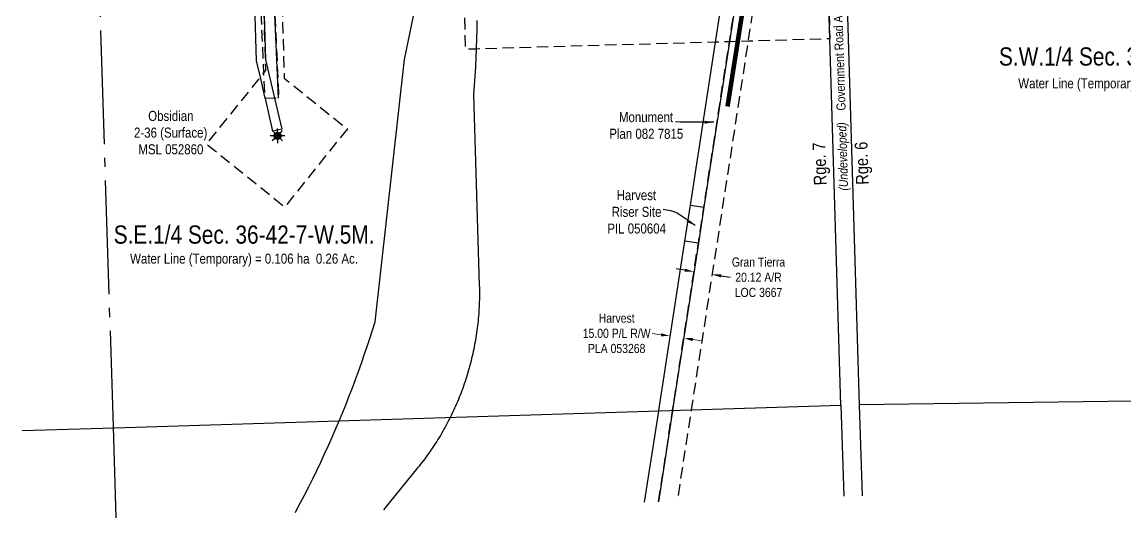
# Model space of a CAD drawing. Extents: x 643442 to 651909, y 5835058 to 5841090.
# Drawn here: x 643497 to 644708, y 5835807 to 5836352 of the extents above; entities that cross this region are included whole.
import ezdxf
from ezdxf.enums import TextEntityAlignment as Align

# ---------------------------------------------------------------- set-up
doc = ezdxf.new("R2010")
doc.units = 0
doc.header["$LTSCALE"] = 5
doc.header["$PDSIZE"] = 0.5
for name, pattern in [('foc-ACCESSROAD', [3.75, 2.5, -1.25]), ('foc-FLOWLINE', [3.75, 2.5, -1.25]), ('foc-MONUMENT-BDYS', [6, 4, -2]), ('foc-QUARTERLINE', [33, 25, -3, 2, -3])]:
    doc.linetypes.add(name, pattern=pattern)
doc.layers.get('Defpoints').update_dxf_attribs({"color": 9})
for name, color, linetype in [('AS-POWER', 104, 'foc-POWER'), ('AS-ROADS', 254, 'Continuous'), ('C-RW', 13, 'Continuous'), ('C-SYMBOL', 7, 'Continuous'), ('C-WS', 13, 'foc-ACCESSROAD'), ('C-WS-S', 8, 'Continuous'), ('D-TXT', 6, 'Continuous'), ('F-AR', 190, 'foc-ACCESSROAD'), ('F-EZE', 190, 'foc-FLOWLINE'), ('F-RW', 190, 'Continuous'), ('F-WS', 190, 'foc-ACCESSROAD'), ('L-AREAREQUIRED', 7, 'Continuous'), ('L-MON-PLAN', 7, 'foc-MONUMENT-BDYS'), ('L-ROAD-T', 7, 'Continuous'), ('L-SEC', 7, 'Continuous'), ('L-SECQ', 8, 'foc-QUARTERLINE'), ('L-TITLEDB', 4, 'Continuous')]:
    doc.layers.add(name, color=color, linetype=linetype)
for name, color, linetype, lineweight in [('C-WS-T', 13, 'Continuous', 9), ('F-RW-T', 190, 'Continuous', 9), ('T-TEXT', 48, 'Continuous', 18)]:
    doc.layers.add(name, color=color, linetype=linetype, lineweight=lineweight)
doc.styles.add('100L', font='ARIALN.TTF', dxfattribs={"height": 11})
doc.styles.add('175L', font='ARIALN.TTF', dxfattribs={"height": 20})
doc.styles.add('80CG', font='ARIALN.TTF', dxfattribs={"height": 10})
doc.styles.add('80L', font='ARIALN.TTF', dxfattribs={"height": 10})
doc.styles.add('80LS', font='ARIALNI.TTF', dxfattribs={"height": 10})
doc.styles.add('foc-LtypeFont', font='ARIALN.TTF', dxfattribs={"height": 7.35})
doc.linetypes.add('foc-POWER', pattern='A,6,-1,["P",foc-LtypeFont,S=0.2,R=0,X=-0.625,Y=-0.75],-1.24,4', length=12.24)
doc.dimstyles.new('Compass 5 000', dxfattribs={"dimscale": 5, "dimtxt": 9, "dimasz": 2, "dimexe": 0.2, "dimexo": 0.0625, "dimgap": 0.5, "dimtad": 0, "dimtih": 1, "dimtoh": 1, "dimzin": 0, "dimdsep": 46, "dimtxsty": '80CG', "dimcen": 0.1, "dimse1": 1, "dimse2": 1, "dimclrd": 256, "dimclrt": 256, "dimaunit": 1, "dimadec": 4, "dimazin": 0, "dimtfac": 0.06, "dimtofl": 0, "dimtmove": 0, "dimatfit": 1, "dimfxl": 0.2, "dimtolj": 1, "dimtzin": 0, "dimlwd": -1, "dimarcsym": 0})

# ---------------------------------------------------------------- blocks, each defined once
blk = doc.blocks.new('*D391')
at = {"layer": 'Defpoints', "color": 0, "transparency": 16777216}
for p in [(644234.3, 5836075.3), (644254.2, 5836072.3), (644254.5, 5836074.5)]:
    blk.add_point(p, dxfattribs=at)
at = {"layer": 'F-RW', "transparency": 16777216}
for p, q in [((644224.7, 5836079.1), (644214.9, 5836080.6)), ((644264.4, 5836073), (644274.3, 5836071.4))]:
    blk.add_line(p, q, dxfattribs=at)
for points in [[(644225, 5836080.7), (644224.5, 5836077.4), (644234.6, 5836077.6)], [(644264.7, 5836074.6), (644264.2, 5836071.3), (644254.5, 5836074.5)]]:
    blk.add_solid(points, dxfattribs=at)
at = {"layer": 'F-RW', "transparency": 16777216, "insert": (644305.5, 5836071.4), "char_height": 10, "attachment_point": 5, "style": '80CG'}
blk.add_mtext('\\A1;Gran Tierra\\P20.12 A/R \\PLOC 3667', dxfattribs=at)
blk = doc.blocks.new('*D424')
at = {"layer": 'Defpoints', "color": 0, "transparency": 16777216}
for p in [(644208.5, 5836006.8), (644207.8, 5836002.1), (644222.6, 5835999.8)]:
    blk.add_point(p, dxfattribs=at)
at = {"layer": 'F-RW-T', "transparency": 16777216}
for p, q in [((644198.7, 5836008.3), (644188.8, 5836009.8)), ((644233.3, 5836003), (644243.1, 5836001.5))]:
    blk.add_line(p, q, dxfattribs=at)
for points in [[(644198.9, 5836010), (644198.4, 5836006.7), (644208.5, 5836006.8)], [(644233.5, 5836004.6), (644233, 5836001.3), (644223.4, 5836004.5)]]:
    blk.add_solid(points, dxfattribs=at)
at = {"layer": 'F-RW-T', "transparency": 16777216, "insert": (644149.7, 5836009.8), "char_height": 10, "attachment_point": 5, "style": '80CG'}
blk.add_mtext('\\A1;Harvest\\P15.00 P/L R/W\\PPLA 053268', dxfattribs=at)
blk = doc.blocks.new('GAS')
h = blk.add_hatch(color=255)
h.dxf.hatch_style = 1
edge = h.paths.add_edge_path()
edge.add_arc((0, 0), 0.9, 0, 360)
for p, q in [((-0.81, 0), (-1.62, 0)), ((-0.57, 0.57), (-1.14, 1.14)), ((0, 0.81), (0, 1.62)), ((0.57, 0.57), (1.14, 1.14)), ((1.62, 0), (0.81, 0)), ((-0.57, -0.57), (-1.14, -1.14)), ((0, -0.81), (0, -1.62)), ((1.14, -1.14), (0.57, -0.57))]:
    blk.add_line(p, q)
blk.add_circle((0, 0), 0.8)

msp = doc.modelspace()

# ---------------------------------------------------------------- linework, layer by layer
at = {"layer": 'AS-POWER', "flags": 128}
msp.add_lwpolyline([(643778.442, 5836268.371), (643764.952, 5836571.065)], dxfattribs=at)
at = {"layer": 'AS-ROADS', "const_width": 5, "flags": 128}
msp.add_lwpolyline([(644271.492, 5836259.098), (644319.277, 5836563.363), (644322.637, 5836571.717), (644327.032, 5836574.817), (644334.443, 5836577.659)], dxfattribs=at)
at = {"layer": 'C-RW', "flags": 128}
msp.add_lwpolyline([(643761.442, 5836395.59), (643763.993, 5836310.57), (643773.916, 5836268.169), (643781.834, 5836234.333), (643772.155, 5836232.069), (643763.814, 5836267.719), (643763.378, 5836269.582), (643758.329, 5836291.164), (643754.09, 5836309.276), (643746.718, 5836555.674)], dxfattribs=at)
at = {"layer": 'C-WS', "flags": 128}
msp.add_lwpolyline([(643853.884, 5836234.35), (643784.92, 5836148.561), (643699.193, 5836217.603), (643756.919, 5836289.411), (643758.329, 5836291.164), (643762.201, 5836295.982), (643764.321, 5836298.619), (643764.249, 5836301.64), (643763.993, 5836310.57), (643761.442, 5836395.59), (643756.63, 5836555.932), (643765.616, 5836556.165), (643776.637, 5836556.449), (643781.426, 5836396.187), (643784.596, 5836290.153), (643853.884, 5836234.35)], close=True, dxfattribs=at)
at = {"layer": 'F-AR', "flags": 128}
msp.add_lwpolyline([(644195.704, 5835824.878), (644211.091, 5835924.789), (644211.183, 5835925.375), (644239.467, 5836108.978), (644245.558, 5836148.522), (644273.543, 5836330.2), (644311.719, 5836578.072), (644312.615, 5836583.904), (644333.063, 5836584.482), (644332.37, 5836579.948), (644330.792, 5836569.697), (644330.237, 5836566.098), (644293.996, 5836330.793), (644231.652, 5835925.989), (644216.176, 5835825.491)], dxfattribs=at)
at = {"layer": 'F-EZE', "flags": 128}
msp.add_lwpolyline([(643666.575, 5836583.798), (643745.829, 5836585.71), (643749.285, 5836585.835), (643755.731, 5836585.932), (643930.059, 5836589.479), (643930.292, 5836581.566), (643930.494, 5836574.489), (643764.952, 5836571.065), (643765.171, 5836566.154), (643765.616, 5836556.165), (643778.442, 5836268.371), (643773.916, 5836268.169), (643763.814, 5836267.719), (643763.461, 5836267.704), (643763.378, 5836269.582), (643762.201, 5836295.982), (643750.622, 5836555.776), (643750.177, 5836565.766), (643749.955, 5836570.755), (643746.272, 5836570.678), (643666.882, 5836569.033), (643666.575, 5836583.798)], close=True, dxfattribs=at)
at = {"layer": 'F-RW', "flags": 128}
for points in [[(644180.456, 5835824.421), (644195.844, 5835924.331), (644195.935, 5835924.917), (644224.643, 5836111.256), (644230.731, 5836150.799), (644258.297, 5836329.762), (644296.294, 5836576.476)], [(644311.719, 5836578.072), (644273.543, 5836330.2), (644245.558, 5836148.522), (644239.467, 5836108.978), (644211.183, 5835925.375), (644211.091, 5835924.789), (644195.704, 5835824.878)]]:
    msp.add_lwpolyline(points, dxfattribs=at)
msp.add_lwpolyline([(644245.558, 5836148.522), (644239.467, 5836108.978), (644224.643, 5836111.256), (644230.731, 5836150.799), (644245.558, 5836148.522)], close=True, dxfattribs=at)
at = {"layer": 'F-WS', "flags": 128}
msp.add_lwpolyline([(644376.799, 5836567.41), (644383.868, 5836333.377), (644293.996, 5836330.79), (644273.543, 5836330.201), (644258.297, 5836329.762), (643995.374, 5836322.205), (643983.872, 5836321.874), (643971.475, 5836724.784), (643958.483, 5837146.093), (643973.219, 5837146.507), (644025.083, 5837147.965), (644040.073, 5837148.387), (644358.917, 5837157.365), (644360.771, 5837096.287), (644361.226, 5837081.297), (644363.337, 5837011.747), (644365.835, 5836929.419), (644369.456, 5836810.098), (644370.506, 5836775.524), (644370.97, 5836760.234), (644371.711, 5836735.825), (644372.016, 5836725.718), (644373.702, 5836669.925), (644376.246, 5836585.702), (644376.799, 5836567.41)], close=True, dxfattribs=at)
at = {"layer": 'L-SEC', "flags": 128}
for points in [[(644396.024, 5835930.926), (644371.711, 5836735.825)], [(644391.822, 5836736.14), (644416.133, 5835931.219)], [(643597.756, 5835906.024), (644396.024, 5835930.926)], [(644396.024, 5835930.926), (644399.225, 5835830.962)], [(645208.616, 5835941.791), (644416.133, 5835931.219)], [(644416.133, 5835931.219), (644419.333, 5835831.257)], [(643496.588, 5835902.991), (643597.756, 5835906.024)]]:
    msp.add_lwpolyline(points, dxfattribs=at)
at = {"layer": 'L-SECQ', "flags": 128}
for points in [[(643572.533, 5836672.428), (643596.512, 5835906.966)], [(643596.512, 5835906.966), (643599.496, 5835807.011)]]:
    msp.add_lwpolyline(points, dxfattribs=at)
at = {"layer": 'L-TITLEDB', "flags": 128}
for points in [[(643796.765, 5835812.922), (643797.46, 5835814.208), (643802.187, 5835823.126), (643806.838, 5835832.084), (643811.41, 5835841.083), (643815.906, 5835850.12), (643820.324, 5835859.196), (643824.664, 5835868.309), (643828.923, 5835877.46), (643833.106, 5835886.646), (643837.209, 5835895.869), (643841.232, 5835905.126), (643845.17, 5835914.404), (643848.844, 5835923.282), (643852.44, 5835932.175), (643855.963, 5835941.098), (643859.413, 5835950.049), (643862.79, 5835959.028), (643866.093, 5835968.035), (643869.323, 5835977.067), (643872.479, 5835986.127), (643875.56, 5835995.212), (643878.567, 5836004.322), (643881.499, 5836013.456), (643884.357, 5836022.613), (643916.838, 5836310.579), (643935.694, 5836402.942)], [(643996.133, 5836353.711), (643995.976, 5836343.504), (643995.735, 5836333.298), (643995.409, 5836323.093), (643995.374, 5836322.205), (643994.999, 5836312.892), (643994.504, 5836302.695), (643993.926, 5836292.502), (643993.262, 5836282.315), (643992.514, 5836272.133), (643998.824, 5836062.747), (643998.891, 5836060.123), (643998.936, 5836057.499), (643998.958, 5836054.875), (643998.957, 5836052.249), (643998.934, 5836049.624), (643998.888, 5836047), (643998.82, 5836044.377), (643998.728, 5836041.753), (643998.615, 5836039.131), (643998.479, 5836036.509), (643998.319, 5836033.889), (643998.138, 5836031.27), (643997.935, 5836028.653), (643997.708, 5836026.039), (643997.459, 5836023.425), (643997.188, 5836020.814), (643996.894, 5836018.206), (643996.577, 5836015.6), (643996.238, 5836012.998), (643995.877, 5836010.398), (643995.494, 5836007.801), (643995.087, 5836005.208), (643994.659, 5836002.618), (643994.208, 5836000.032), (643993.736, 5835997.45), (643993.241, 5835994.872), (643992.723, 5835992.299), (643992.184, 5835989.73), (643991.623, 5835987.166), (643991.039, 5835984.608), (643990.434, 5835982.053), (643989.806, 5835979.505), (643989.156, 5835976.961), (643988.485, 5835974.424), (643987.792, 5835971.892), (643987.077, 5835969.366), (643986.34, 5835966.847), (643985.582, 5835964.334), (643984.801, 5835961.828), (643984, 5835959.329), (643983.177, 5835956.836), (643982.332, 5835954.35), (643981.466, 5835951.872), (643980.579, 5835949.402), (643979.671, 5835946.94), (643978.741, 5835944.484), (643977.79, 5835942.038), (643976.819, 5835939.6), (643975.826, 5835937.17), (643974.812, 5835934.749), (643973.778, 5835932.336), (643972.722, 5835929.933), (643971.646, 5835927.538), (643970.55, 5835925.153), (643969.433, 5835922.778), (643968.296, 5835920.412), (643967.132, 5835918.057), (643965.983, 5835915.759), (643964.809, 5835913.47), (643963.616, 5835911.192), (643962.403, 5835908.923), (643961.172, 5835906.665), (643959.922, 5835904.417), (643958.652, 5835902.181), (643957.363, 5835899.955), (643956.057, 5835897.739), (643954.731, 5835895.536), (643953.386, 5835893.343), (643952.024, 5835891.161), (643950.643, 5835888.992), (643949.243, 5835886.833), (643947.826, 5835884.687), (643946.39, 5835882.554), (643944.936, 5835880.432), (643943.465, 5835878.322), (643941.976, 5835876.225), (643940.469, 5835874.141), (643938.945, 5835872.069), (643937.403, 5835870.01), (643935.844, 5835867.964), (643934.268, 5835865.933), (643932.674, 5835863.913), (643931.064, 5835861.908), (643893.741, 5835815.829)]]:
    msp.add_lwpolyline(points, dxfattribs=at)

# ---------------------------------------------------------------- block references
at = {"layer": 'C-WS-S', "xscale": 4.998495049999993, "yscale": 4.998495049999993, "zscale": 4.998495049999993}
msp.add_blockref('GAS', (643777.082, 5836226.892), dxfattribs=at)

# ---------------------------------------------------------------- texts
at = {"layer": 'C-SYMBOL', "color": 3, "style": '175L'}
for s, height, p in [('S.W.1/4 Sec. 31-42-6-W.5M.', 20, (644716.031, 5836298.005)), ('S.E.1/4 Sec. 36-42-7-W.5M.', 19.99398, (643740.486, 5836102.37))]:
    msp.add_text(s, height=height, dxfattribs=at).set_placement(p, align=Align.BOTTOM_CENTER)
at = {"layer": 'C-WS-T', "insert": (643619.311, 5836254.2), "char_height": 10.99669, "attachment_point": 1, "style": '100L'}
msp.add_mtext_dynamic_manual_height_columns('\\pi15.842;Obsidian\\P\\pi0.24328;2-36 (Surface)\\P\\pi5.0028;MSL 052860', width=79.88626, gutter_width=55, heights=[0], dxfattribs=at)
at = {"layer": 'D-TXT', "color": 3, "char_height": 13.9958, "attachment_point": 1, "rotation": 91.94301, "style": '80L'}
for s, width, insert in [('Rge. 7', 73.75526, (644366.409, 5836172.203)), ('Rge. 6', 63.86109, (644412.643, 5836172.858))]:
    msp.add_mtext_dynamic_manual_height_columns(s, width=width, gutter_width=47.5, heights=[0], dxfattribs=dict(at, insert=insert))
at = {"layer": 'F-RW-T', "insert": (644138.867, 5836167.171), "char_height": 10.99669, "attachment_point": 1, "style": '100L'}
msp.add_mtext_dynamic_manual_height_columns('\\pi10.799;Harvest\\P\\pi5.4354;Riser Site\\P\\pi0.54843;PIL 050604', width=63.95652, gutter_width=55, heights=[0], dxfattribs=at)
at = {"layer": 'L-AREAREQUIRED', "color": 5, "style": '100L'}
for s, p in [('Water Line (Temporary) = 0.399 ha  0.99 Ac.', (644715.98, 5836275.711)), ('Water Line (Temporary) = 0.106 ha  0.26 Ac.', (643740.423, 5836083.119))]:
    msp.add_text(s, height=10.99669, dxfattribs=at).set_placement(p, align=Align.BOTTOM_CENTER)
at = {"layer": 'L-MON-PLAN', "insert": (644140.928, 5836252.94), "char_height": 10.99669, "attachment_point": 1, "style": '100L'}
msp.add_mtext_dynamic_manual_height_columns('\\pi11.282;Monument\\P\\pi0.65279;Plan 082 7815', width=81.07283, gutter_width=55, heights=[0], dxfattribs=at)
at = {"layer": 'L-ROAD-T', "style": '80L'}
msp.add_text('Government Road Allowance', height=9.99699, rotation=91.865982, dxfattribs=at).set_placement((644393.84, 5836329.034), align=Align.MIDDLE_CENTER)
at = {"layer": 'T-TEXT', "style": '80LS'}
msp.add_text('(Undeveloped)', height=9.99699, rotation=91.709718, dxfattribs=at).set_placement((644397.841, 5836204.176), align=Align.MIDDLE_CENTER)

# ---------------------------------------------------------------- dimensions: what is measured, and where the dimension line sits
at = {"layer": 'F-RW', "color": 3}
dim = msp.add_aligned_dim(p1=(644234.282, 5836075.324), p2=(644254.179, 5836072.26), distance=2.257, text='Gran Tierra\\P20.12 A/R \\PLOC 3667', dimstyle='Compass 5 000', dxfattribs=at)
dim.commit()
dim.dimension.update_dxf_attribs({"geometry": '*D391', "text_midpoint": (644305.504, 5836071.446)})
at = {"layer": 'F-RW-T', "color": 5}
dim = msp.add_aligned_dim(p1=(644222.646, 5835999.787), p2=(644207.822, 5836002.071), distance=-4.777, text='Harvest\\P15.00 P/L R/W\\PPLA 053268', dimstyle='Compass 5 000', dxfattribs=at)
dim.commit()
dim.dimension.update_dxf_attribs({"geometry": '*D424', "text_midpoint": (644149.696, 5836009.837)})

# ---------------------------------------------------------------- leaders
at = {"layer": 'F-RW-T', "path_type": 1}
msp.add_leader([(644235.813, 5836128.495), (644209.049, 5836144.508), (644200.648, 5836145.875)], dimstyle='Compass 5 000', override={"dimgap": 0.5, "dimtad": 0}, dxfattribs=at)
at = {"layer": 'L-MON-PLAN', "linetype": 'Continuous', "path_type": 1}
msp.add_leader([(644256.29, 5836241.697), (644214.406, 5836242.059)], dimstyle='Compass 5 000', override={"dimgap": 0.5, "dimtad": 0}, dxfattribs=at)

doc.saveas('drawing.dxf')
